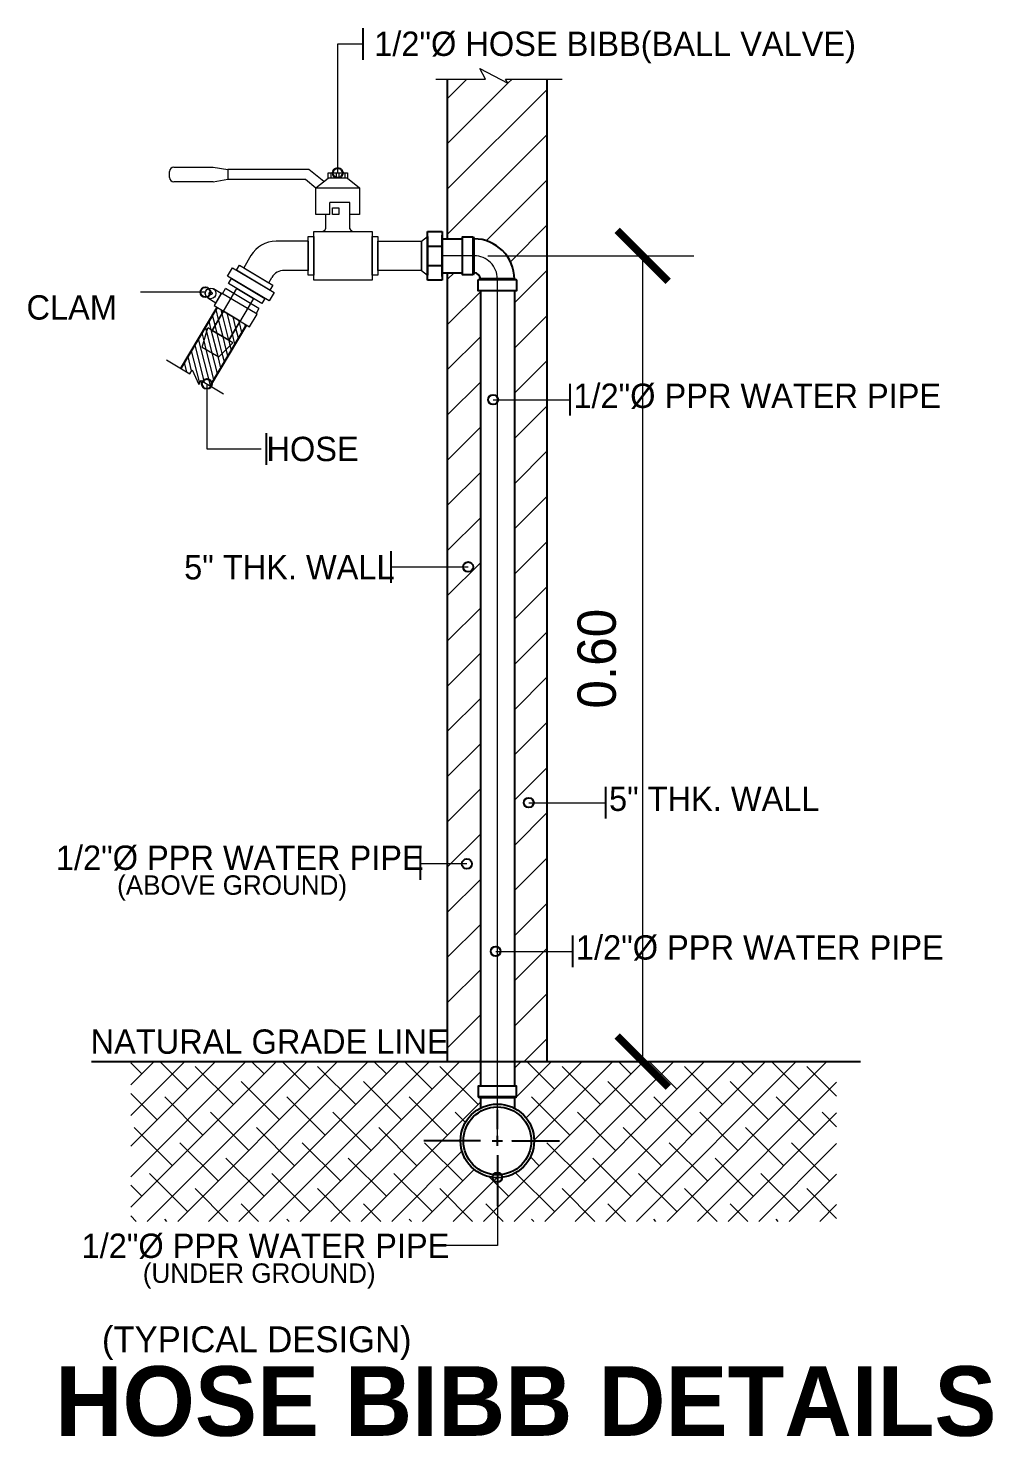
# Model space of a CAD drawing. Header units: millimetres. Extents: x 1634676 to 2568129, y -408635 to -190573.
# Drawn here: x 2538115 to 2543718, y -336573 to -328392 of the extents above; entities that cross this region are included whole.
import ezdxf
from ezdxf.enums import TextEntityAlignment as Align

# ---------------------------------------------------------------- set-up
doc = ezdxf.new("R2010")
doc.units = ezdxf.units.MM
doc.header["$MEASUREMENT"] = 0
doc.linetypes.add('HIDDEN', pattern=[0.375, 0.25, -0.125])
doc.layers.get('0').update_dxf_attribs({"lineweight": 15})
doc.layers.get('Defpoints').update_dxf_attribs({"color": 250})
for name, color, linetype in [('arrow', 5, 'Continuous'), ('AVC-DETAIL', 2, 'Continuous'), ('dim line', 1, 'Continuous'), ('TXT', 4, 'Continuous'), ('WALL', 4, 'Continuous'), ('windoor', 1, 'Continuous')]:
    doc.layers.add(name, color=color, linetype=linetype)
doc.layers.add('thin', color=250, linetype='Continuous', lineweight=5)
doc.styles.add('specs100', font='GOTHIC.TTF', dxfattribs={"height": 0.21})
doc.styles.add('SPECS75', font='GOTHIC.TTF', dxfattribs={"height": 0.15})
doc.styles.add('txt100-2', font='GOTHICB.TTF', dxfattribs={"height": 0.2})
doc.dimstyles.new('DIM75', dxfattribs={"dimtxt": 0.18, "dimasz": 0.4, "dimexe": 0.2, "dimexo": 0.1, "dimgap": 0.1, "dimtad": 1, "dimzin": 0, "dimdsep": 46, "dimtxsty": 'SPECS75', "dimblk": 'my arrow', "dimcen": 0.09, "dimclrd": 1, "dimclre": 1, "dimclrt": 3, "dimadec": 0, "dimazin": 0, "dimtfac": 1, "dimtofl": 0, "dimtmove": 0, "dimatfit": 3, "dimldrblk": 'my arrow', "dimfxl": 0.2, "dimtolj": 1, "dimtzin": 0, "dimlwd": 9, "dimlwe": 9, "dimarcsym": 0})

# ---------------------------------------------------------------- blocks, each defined once
blk = doc.blocks.new('*X113')
at = {"color": 0}
for p, q in [((60.65430399924659, 35.6227239452428), (61.14116911342932, 36.10958905942554)), ((60.7146570306036, 35.5416556203625), (61.28259046966663, 36.10958905942554)), ((60.7146570306036, 35.96591968907443), (60.85832640095471, 36.10958905942554)), ((60.7146570306036, 36.10734104531174), (60.71690504471739, 36.10958905942554)), ((60.72401182590394, 35.40958905942554), (61.42401182590394, 36.10958905942554)), ((60.78661287137474, 35.89645417360827), (60.99974775719201, 36.10958905942554)), ((61.31745083629854, 35.72018535734552), (61.63665577240523, 36.03939029345221)), ((61.31745083629854, 35.86160671358283), (61.44809396408881, 35.9922498413731)), ((61.31745083629854, 35.5787640011082), (61.71745083629853, 35.9787640011082)), ((61.44809396408881, 35.9922498413731), (61.56543318214125, 36.10958905942554)), ((61.63665577240523, 36.03939029345221), (61.70685453837856, 36.10958905942554)), ((61.71745083629854, 35.97876400110821), (61.84827589461587, 36.10958905942554)), ((61.83969725085317, 35.95958905942554), (61.98969725085318, 36.10958905942554)), ((61.98111860709049, 35.95958905942554), (62.13111860709049, 36.10958905942554)), ((62.12253996332779, 35.95958905942554), (62.17745083629855, 36.01449993239629)), ((60.86543318214125, 35.40958905942554), (61.31745083629854, 35.86160671358283)), ((61.00685453837855, 35.40958905942554), (61.31745083629854, 35.72018535734552)), ((61.41524796794224, 35.5351397765146), (61.71745083629853, 35.83734264487089)), ((61.52838505293209, 35.50685550526714), (61.71745083629853, 35.69592128863358)), ((61.71745083629855, 35.83734264487091), (61.83969725085317, 35.95958905942554)), ((61.71745083629855, 35.6959212886336), (61.98111860709049, 35.95958905942554)), ((61.7225399633278, 35.55958905942554), (62.12253996332779, 35.95958905942554)), ((61.86396131956511, 35.55958905942554), (62.17745083629855, 35.87307857615898)), ((62.00538267580242, 35.55958905942554), (62.17745083629855, 35.73165721992167)), ((61.14827589461587, 35.40958905942554), (61.31745083629854, 35.5787640011082)), ((61.28969725085317, 35.40958905942554), (61.41524796794224, 35.5351397765146)), ((61.43111860709049, 35.40958905942554), (61.52838505293209, 35.50685550526714)), ((61.57253996332779, 35.40958905942554), (61.64152213792193, 35.47857123401968)), ((61.64152213792193, 35.47857123401968), (61.71745083629853, 35.55449993239628)), ((61.7139613195651, 35.40958905942554), (61.86396131956511, 35.55958905942554)), ((61.71745083629854, 35.55449993239629), (61.7225399633278, 35.55958905942554)), ((61.85538267580242, 35.40958905942554), (62.00538267580242, 35.55958905942554)), ((61.99680403203972, 35.40958905942554), (62.14680403203973, 35.55958905942554)), ((62.13822538827704, 35.40958905942554), (62.17745083629855, 35.44881450744705)), ((62.14680403203973, 35.55958905942554), (62.17745083629855, 35.59023586368436))]:
    blk.add_line(p, q, dxfattribs=at)
blk = doc.blocks.new('_ArchTick')
at = {"color": 0, "linetype": 'ByBlock', "const_width": 0.15}
blk.add_lwpolyline([(-0.5, -0.5), (0.5, 0.5)], dxfattribs=at)
blk = doc.blocks.new('*D114')
at = {"layer": 'Defpoints', "color": 0, "transparency": 16777216}
for p in [(711.4451626836202, -651.9057152185685), (711.7575995832393, -655.0566094543273), (712.1503816223876, -655.0566094543273)]:
    blk.add_point(p, dxfattribs=at)
at = {"layer": 'WALL', "color": 1, "lineweight": 9, "transparency": 16777216}
for p, q in [((711.5451626836202, -651.9057152185685), (712.3503816223877, -651.9057152185685)), ((712.1503816223876, -651.9057152185685), (712.1503816223876, -655.0566094543273)), ((711.8575995832393, -655.0566094543273), (712.3503816223877, -655.0566094543273))]:
    blk.add_line(p, q, dxfattribs=at)
at = {"layer": 'WALL', "color": 1, "lineweight": 9, "transparency": 16777216, "xscale": 0.2, "yscale": 0.2, "zscale": 0.2}
for p, rotation in [((712.1503816223876, -651.9057152185685), 90), ((712.1503816223876, -655.0566094543273), 270)]:
    blk.add_blockref('_ArchTick', p, dxfattribs=dict(at, rotation=rotation))
at = {"layer": 'WALL', "color": 3, "transparency": 16777216, "insert": (711.9716086788119, -653.4811623364478), "char_height": 0.15, "attachment_point": 5, "rotation": 90, "style": 'SPECS75'}
blk.add_mtext('\\A1;0.60', dxfattribs=at)
blk = doc.blocks.new('my arrow')
at = {"layer": 'arrow'}
blk.add_line((-0.25, 0), (0.25, 0), dxfattribs=at)
at = {"layer": 'dim line'}
blk.add_line((-0.5, 0), (0.5, 0), dxfattribs=at)
blk = doc.blocks.new('DFDSHDFSHDFSH')
at = {"layer": 'thin'}
h = blk.add_hatch(dxfattribs=at)
h.set_pattern_fill('ANSI31', color=256)
h.set_pattern_definition([(45, (0, -0.5841985328886494), (-0.08838834764831843, 0.08838834764831845), [])])
h.paths.add_polyline_path([(711.7765894223107, -654.6256328055662), (711.6485438603615, -654.6256328055662), (711.6485438603615, -655.0566094543273), (711.7765894223107, -655.0566094543273)])
h.paths.add_polyline_path([(711.5156149866747, -652.0426319584665), (711.5073069320689, -652.0426319584665), (711.5073069320689, -652.0000947188865), (711.5155954136886, -651.9961162477092, 0.3911828655622489), (711.4916783943777, -651.9721992283979), (711.4876999231999, -651.9804877100177), (711.4451626836202, -651.9804877100177), (711.4451626836202, -651.9721796554121), (711.3875694247253, -651.9721796554121), (711.3875694247253, -653.1221886181667), (711.4486139642206, -653.1221886181667, -1), (711.487223363911, -653.1221886181665, -1), (711.4486139642206, -653.1221886181667), (711.3875694247253, -653.1221886181667), (711.3875694247253, -654.283540425717), (711.4434983994505, -654.283540425717, -1), (711.4821077991409, -654.283540425717, -1), (711.4434983994505, -654.283540425717), (711.3875694247253, -654.283540425717), (711.3875694247253, -655.0566094543273), (711.5156149866747, -655.0566094543273)])
h.paths.add_polyline_path([(711.7765894223107, -654.0443059497146), (711.7242511284791, -654.0443059497146, -1), (711.6856417287887, -654.0443059497145, -1), (711.7242511284791, -654.0443059497146), (711.7765894223107, -654.0443059497146), (711.7765894223107, -652.468267060343), (711.6485438603613, -652.468267060343), (711.6485438603615, -654.6256328055662), (711.7765894223107, -654.6256328055662)])
h.paths.add_polyline_path([(711.7765894223107, -651.2146523695702), (711.6145626592946, -651.2146523695703), (711.6236724747068, -651.2311012735811), (711.5129687125847, -651.1727830480943), (711.5361569924743, -651.2146523695702), (711.3875694247253, -651.2146523695702), (711.3875694247253, -651.8392507817248), (711.4451626836202, -651.8392507817248), (711.4451626836202, -651.8309427271193), (711.4876999231999, -651.8309427271193), (711.4916893052163, -651.8392539396527, -0.4105130442423515), (711.6485407024338, -651.9961053368706), (711.6568519149673, -652.0000947188865), (711.6568519149673, -652.0426319584665), (711.6485438603613, -652.0426319584665), (711.6485438603613, -652.468267060343), (711.7765894223107, -652.468267060343)])
h = blk.add_hatch(dxfattribs=at)
h.set_pattern_fill('ANSI38', color=256, scale=0.0266295416866226, style=0)
h.set_pattern_definition([(44.99999999999999, (710.4854162064588, -655.6815371792136), (-0.05978502618313968, 0.05978502618313967), []), (135, (710.4854162064588, -655.6815371792136), (-0.179355078549419, 0.05978502618313968), [0.2113719871375668, -0.1268231922825401])])
edge = h.paths.add_edge_path()
edge.add_line((712.9090227080767, -655.0566094543271), (711.6485438603615, -655.0566094543271))
edge.add_line((711.6485438603615, -655.0566094543271), (711.6485438603615, -655.1523182441796))
edge.add_line((711.6485438603615, -655.1523182441796), (711.6568519155903, -655.1523182441796))
edge.add_line((711.6568519155903, -655.1523182441796), (711.6568519155903, -655.194855484114))
edge.add_line((711.6568519155903, -655.194855484114), (711.6485438603615, -655.1988433506236))
edge.add_line((711.6485438603615, -655.1988433506236), (711.6485438603615, -655.2390259477929))
edge.add_arc((711.582079423518, -655.3667768288492), 0.1440062810282106, 1.3568524082074873e-10, 62.51357399815129, ccw=False)
edge.add_arc((711.5820794235182, -655.3667768288487), 0.1440062810280551, 269.99999999995475, 359.99999999995475, ccw=False)
edge.add_line((711.582079423518, -655.5107831098768), (711.582079423518, -655.621557172206))
edge.add_line((711.582079423518, -655.621557172206), (711.582079423518, -655.6815371792135))
edge.add_line((711.582079423518, -655.6815371792135), (712.9090227080767, -655.6815371792135))
edge.add_line((712.9090227080767, -655.6815371792135), (712.9090227080767, -655.0566094543271))
edge = h.paths.add_edge_path()
edge.add_line((711.5156149866747, -655.2390259477929), (711.5156149866747, -655.1988433506237))
edge.add_line((711.5156149866747, -655.1988433506237), (711.5073069314458, -655.194855484114))
edge.add_line((711.5073069314458, -655.194855484114), (711.5073069314458, -655.1523182441796))
edge.add_line((711.5073069314458, -655.1523182441796), (711.5156149866747, -655.1523182441796))
edge.add_line((711.5156149866747, -655.1523182441796), (711.5156149866747, -655.0566094543271))
edge.add_line((711.5156149866747, -655.0566094543271), (710.1484837993165, -655.0566094543271))
edge.add_line((710.1484837993165, -655.0566094543271), (710.1484837993165, -655.6815371792136))
edge.add_line((710.1484837993165, -655.6815371792136), (711.582079423518, -655.6815371792136))
edge.add_line((711.582079423518, -655.6815371792136), (711.582079423518, -655.557627980784))
edge.add_line((711.582079423518, -655.557627980784), (711.582079423518, -655.5218605161098))
edge.add_line((711.582079423518, -655.5218605161098), (711.582079423518, -655.5107831098768))
edge.add_arc((711.582079423518, -655.3667768288489), 0.1440062810279414, 180, 270, ccw=False)
edge.add_arc((711.5820794235182, -655.3667768288492), 0.1440062810281688, 117.48642600184871, 179.9999999998643, ccw=False)
at = {"layer": 'AVC-DETAIL'}
blk.add_line((709.9948832870334, -655.0566094543273), (713.0029879514351, -655.0566094543273), dxfattribs=at)
at = {"layer": 'AVC-DETAIL', "color": 8, "linetype": 'HIDDEN', "ltscale": 0.0025}
for p, q in [((711.582079423518, -655.3224672039173), (711.582079423518, -655.2449253602867)), ((711.5156149861206, -655.366776828849), (711.2940668614623, -655.366776828849)), ((711.5621400922987, -655.366776828849), (711.6020187547374, -655.366776828849)), ((711.582079423518, -655.3867161600682), (711.582079423518, -655.3468374976297)), ((711.6374664546827, -655.366776828849), (711.8257823606424, -655.366776828849)), ((711.582079423518, -655.4221638600135), (711.582079423518, -655.6215571722062))]:
    blk.add_line(p, q, dxfattribs=at)
at = {"layer": 'thin'}
for p, q in [((710.9579730247846, -651.0772607329843), (711.0579403021021, -651.0772607329843)), ((710.9579730247846, -651.5814871110705), (710.9579730247846, -651.0772607329843)), ((711.5361569924743, -651.2146523695702), (711.5129687125847, -651.1727830480943)), ((711.5129687125847, -651.1727830480943), (711.6236724747068, -651.2311012735811)), ((711.3409295218804, -651.2146523695702), (711.5361569924743, -651.2146523695702)), ((711.6145626592947, -651.2146523695703), (711.8354470683684, -651.2146523695702)), ((711.6236724747068, -651.2311012735811), (711.6145626592945, -651.2146523695702)), ((710.3001507534415, -651.5987952896818), (710.3001507534415, -651.5760074827652)), ((710.3172416086013, -651.5589166275723), (710.4710593053048, -651.5589166275723)), ((710.4710593053048, -651.5589166275723), (710.5280288226073, -651.568411547119)), ((710.5280288226073, -651.568411547119), (710.5280288226073, -651.6063912253169)), ((710.5280288226073, -651.568411547119), (710.5280288226073, -651.6063912253169)), ((710.8453082865734, -651.568411547119), (710.5280288226073, -651.568411547119)), ((710.9028358388944, -651.6156037991332), (710.8453082865734, -651.568411547119)), ((710.9199933465977, -651.6018777930014), (710.9199933465977, -651.5814871110705)), ((710.9199933465977, -651.5814871110705), (710.9959527029714, -651.5814871110705)), ((710.9303788294064, -651.5814871110705), (710.9303788294064, -651.6018777930014)), ((710.9519717805135, -651.5814871110705), (710.9519717805135, -651.6018777930014)), ((710.9623572633221, -651.5814871110705), (710.9623572633221, -651.6018777930014)), ((710.9855672201628, -651.5814871110705), (710.9855672201628, -651.6018777930014)), ((710.9959527029714, -651.5814871110705), (710.9959527029714, -651.6018777930014)), ((710.4710593053048, -651.6158861448637), (710.3172416086013, -651.6158861448637)), ((710.4710593053048, -651.6158861448637), (710.5280288226073, -651.6063912253169)), ((710.5280288226073, -651.6063912253169), (710.8317232553378, -651.6063912253169)), ((710.8317232553378, -651.6063912253169), (710.872518748853, -651.6398574711994)), ((710.872518748853, -651.6398574711994), (710.9199933465977, -651.6018777930014)), ((710.9959527029714, -651.6018777930014), (710.9199933465977, -651.6018777930014)), ((710.9959527029714, -651.6018777930014), (711.0434273007161, -651.6398574711994)), ((710.872518748853, -651.6398574711994), (711.0434273007161, -651.6398574711994)), ((710.872518748853, -651.7443015862356), (710.872518748853, -651.6398574711994)), ((711.0434273007161, -651.6398574711994), (711.0434273007161, -651.7443015862356)), ((710.9271519771411, -651.7443015862356), (710.872518748853, -651.7443015862356)), ((710.9104984270399, -651.7443015862356), (710.9104984270399, -651.8002460089973)), ((711.0054476225291, -651.6968269884908), (710.9271519771411, -651.6968269884908)), ((710.9271519771411, -651.7443015862356), (710.9271519771411, -651.6968269884908)), ((711.0054476225291, -651.8002460089973), (711.0054476225291, -651.6968269884908)), ((711.0434273007161, -651.7443015862356), (711.0054476225291, -651.7443015862356)), ((710.8415853621254, -651.8487457012716), (710.7164805953154, -651.8487457012716)), ((710.8415853621254, -651.9816745749588), (710.8415853621254, -651.829755862178)), ((710.8415853621254, -651.829755862178), (710.864373169064, -651.829755862178)), ((710.8415853621254, -651.8487457012716), (710.8415853621254, -651.9626847358654)), ((710.864373169064, -652.0006644140523), (710.864373169064, -651.8107660230736)), ((710.864373169064, -651.8107660230736), (711.0922512382298, -651.8107660230736)), ((710.864373169064, -651.829755862178), (710.864373169064, -651.9816745749588)), ((710.864373169064, -651.9626847358654), (710.864373169064, -651.8487457012716)), ((711.0922512382298, -651.8107660230736), (711.0922512382298, -652.0006644140523)), ((711.0922512382298, -651.9816745749588), (711.0922512382298, -651.829755862178)), ((711.0922512382298, -651.829755862178), (711.1150390451684, -651.829755862178)), ((711.0922512382298, -651.8487457012716), (711.0922512382298, -651.9626847358654)), ((711.1150390451684, -651.829755862178), (711.1150390451684, -651.9816745749588)), ((711.1150390451684, -651.9626847358654), (711.1150390451684, -651.8487457012716)), ((711.1150390451684, -651.8487457012716), (711.2859475970315, -651.8487457012716)), ((711.2859475970315, -651.8487457012716), (711.3087354039259, -651.829755862178)), ((711.2859475970315, -651.8487457012716), (711.2859475970315, -651.9626847358654)), ((711.2859475970315, -651.9626847358654), (711.2859475970315, -651.8487457012716)), ((710.6185595237608, -651.9044304025701), (710.5900168619133, -651.952408430556)), ((711.4876999231999, -651.9057152185685), (711.3657049212284, -651.9057152185685)), ((710.5263075269494, -651.9852148909431), (710.5457256380372, -651.9525745337548)), ((710.5457256380372, -651.9525745337548), (710.7089274239784, -652.0496650892815)), ((710.5620458166535, -651.9622835893098), (710.5736966832969, -651.9426993750012)), ((710.692607245362, -652.0399560337266), (710.5620458166535, -651.9622835893098)), ((710.5736966832969, -651.9426993750012), (710.7042581120501, -652.0203718194181)), ((710.5900168619133, -651.952408430556), (710.687937933434, -652.0106627638631)), ((710.8415853621254, -651.9626847358654), (710.7488774073554, -651.9626847358654)), ((711.2859475970315, -651.9626847358654), (711.1150390451684, -651.9626847358654)), ((711.2859475970315, -651.9626847358654), (711.3087354039259, -651.9816745749588)), ((710.6895093128464, -652.0823054464586), (710.5263075269494, -651.9852148909431)), ((710.5309768388778, -652.0145081608064), (710.5426277055217, -651.994923946498)), ((710.6615382675864, -652.0921806052123), (710.5309768388778, -652.0145081608064)), ((710.5426277055217, -651.994923946498), (710.6731891342745, -652.0725963909038)), ((710.687937933434, -652.0106627638631), (710.699916871597, -651.9905270865007)), ((710.7042581120501, -652.0203718194181), (710.692607245362, -652.0399560337266)), ((710.864373169064, -651.9816745749588), (710.8415853621254, -651.9816745749588)), ((711.0922512382298, -652.0006644140523), (710.864373169064, -652.0006644140523)), ((711.1150390451684, -651.9816745749588), (711.0922512382298, -651.9816745749588)), ((711.582079423518, -655.366776828849), (711.582079423518, -651.996106852676)), ((710.440441078192, -652.0479793845177), (710.1861226682499, -652.0479793845176)), ((710.4501347710428, -652.0705421288799), (710.4811431103299, -652.0889893344287)), ((710.4665266405397, -652.1971280578242), (710.563617196066, -652.0339262719052)), ((710.5025030325396, -652.053084941526), (710.4714946932526, -652.0346377359773)), ((710.5035950609031, -652.051249325532), (710.4744678942498, -652.1002098613144)), ((710.4811431103299, -652.0889893344287), (710.5025030325396, -652.053084941526)), ((710.6423165789402, -652.133776297724), (710.503595060888, -652.0512493255297)), ((710.5076751055461, -652.0536765894235), (710.5193259722342, -652.0340923751149)), ((710.6498874009429, -652.1117648195318), (710.5193259722342, -652.0340923751149)), ((710.6288979104423, -652.0727624941136), (710.5318073549159, -652.2359642800326)), ((710.563617196066, -652.0339262719052), (710.6288979104423, -652.0727624941136)), ((710.6731891342745, -652.0725963909038), (710.6615382675864, -652.0921806052123)), ((710.7089274239784, -652.0496650892815), (710.6895093128464, -652.0823054464586)), ((710.5111882960807, -652.1220552363045), (710.4665266405397, -652.1971280578242)), ((710.4744678942498, -652.1002098613144), (710.6131894122888, -652.1827368335031)), ((710.5764690104573, -652.1608914585129), (710.5111882960807, -652.1220552363045)), ((710.6498874009429, -652.1117648195318), (710.638236534299, -652.1313490338403)), ((710.4276904183201, -652.2624087721897), (710.4502064619675, -652.1874190022693)), ((710.5481275334881, -652.2456733355765), (710.4502064619675, -652.1874190022693)), ((710.5318073549159, -652.2359642800326), (710.5764690104573, -652.1608914585129)), ((710.6131894122888, -652.1827368335031), (710.6423165789421, -652.1337762977208)), ((710.5318073549159, -652.2359642800326), (710.4665266405397, -652.1971280578242)), ((710.4665266405397, -652.1971280578242), (710.5318073549159, -652.2359642800326)), ((710.4276904183201, -652.2624087721897), (710.4929711326964, -652.3012449943981)), ((710.4929711326964, -652.3012449943981), (710.5481275334881, -652.2456733355765)), ((710.2886809433753, -652.3129050378353), (710.3794685590133, -652.3669155989498)), ((710.3794685590133, -652.3669155989498), (710.3889053355298, -652.3510531005172)), ((710.3889053355298, -652.3510531005172), (710.4147050626494, -652.4093546869168)), ((710.4147050626494, -652.4093546869168), (710.4241418211265, -652.3934922188813)), ((710.4241418211265, -652.3934922188813), (710.5106061845929, -652.4449308292852)), ((710.4461379291479, -652.4065779479095), (710.4461379291479, -652.6608963578515)), ((711.5655528392521, -652.468267060343), (711.8671433908378, -652.468267060343)), ((710.4461379291479, -652.6608963578515), (710.6588172330319, -652.6608963578515)), ((711.1663281124802, -653.1221886181667), (711.4679186640659, -653.1221886181667)), ((711.704946428634, -654.0443059497146), (712.0065369802197, -654.0443059497146)), ((711.4628030992957, -654.283540425717), (711.2818376153457, -654.2835404257171)), ((711.5756741625848, -654.6256328055662), (711.8772647141706, -654.6256328055662)), ((711.5820794235179, -655.5092529526131), (711.582079423518, -655.7761789260519)), ((711.582079423518, -655.7761789260519), (711.3694001196335, -655.7761789260519))]:
    blk.add_line(p, q, dxfattribs=at)
for points in [[(710.9379513752732, -651.7443015862353), (710.9379513752732, -651.7181002807492), (710.9616137923731, -651.7181002807492), (710.9616137923731, -651.7443015862353)], [(710.4665266405397, -652.1971280578241), (710.5318073549159, -652.2359642800326), (710.5764690104571, -652.1608914585129), (710.5111882960807, -652.1220552363046)]]:
    blk.add_lwpolyline(points, close=True, dxfattribs=at)
for radius in [0.02088882300765858, 0.005934342111124846]:
    blk.add_circle((710.4608147321255, -652.0525899324286), radius, dxfattribs=at)
for centre, radius, start, end in [((710.3172416086013, -651.5760074827652), 0.01709085518808493, 90, 180), ((710.3172416086013, -651.5987952896818), 0.01709085518808493, 180, 270), ((710.8932993845062, -651.7920188203614), 0.01906551065514665, 280.4843915941432, 334.4358065891725), ((711.0226466650632, -651.7920188203614), 0.01906551065514665, 205.5641934108275, 259.5156084058568), ((710.7164805953154, -651.9626847358654), 0.1139390345872329, 90, 149.2511160150093), ((711.4916877894109, -651.9961068526757), 0.09039163410716355, 359.9999999998559, 90), ((710.7488774073554, -652.0196542531569), 0.05696951729361643, 90, 149.2511160150093)]:
    blk.add_arc(centre, radius, start, end, dxfattribs=at)
at = {"layer": 'WALL'}
for p, q in [((711.0579403021021, -651.1391155811651), (711.0579403021021, -651.0154058848035)), ((711.3875694247253, -651.8392507817248), (711.3875694247253, -651.2146523695702)), ((711.7765894223107, -655.0566094543273), (711.7765894223107, -651.2146523695702)), ((711.3875694247253, -655.0566094543273), (711.3875694247253, -651.9721796554121)), ((711.8671433908378, -652.5301219085238), (711.8671433908378, -652.4064122121622)), ((710.6791179748421, -652.7227512060323), (710.6791179748421, -652.5990415096707)), ((711.1663281124802, -653.1840434663475), (711.1663281124802, -653.0603337699858)), ((712.0065369802197, -654.1061607978954), (712.0065369802197, -653.9824511015338)), ((711.2818376153457, -654.3453952738979), (711.2818376153457, -654.2216855775363)), ((711.8772647141706, -654.687487653747), (711.8772647141706, -654.5637779573854))]:
    blk.add_line(p, q, dxfattribs=at)
for centre in [(710.9579730247845, -651.5814871110704), (710.4404410781918, -652.0479793845176), (710.4461379291478, -652.4065779479093), (711.565552839252, -652.4682670603429), (711.4679186640658, -653.1221886181665), (711.7049464286339, -654.0443059497145), (711.4628030992957, -654.283540425717), (711.5756741625847, -654.625632805566), (711.5820794235179, -655.5092529526131)]:
    blk.add_circle(centre, 0.01930469984517913, dxfattribs=at)
at = {"layer": 'windoor'}
for p, q in [((711.3087354039259, -651.8107660230736), (711.3657049212284, -651.8107660230736)), ((711.3087354039259, -652.0006644140523), (711.3087354039259, -651.8107660230736)), ((711.3087354039259, -651.829755862178), (711.3087354039259, -651.9816745749588)), ((711.3657049212284, -651.8107660230736), (711.3657049212284, -652.0006644140523)), ((711.3657049212284, -651.9864220347378), (711.3657049212284, -651.8250084023992)), ((711.3657049212284, -651.8392507817248), (711.4451626836202, -651.8392507817248)), ((711.4876999231999, -651.9804877100177), (711.4876999231999, -651.8309427271193)), ((711.4876999231999, -651.8309427271193), (711.4916877894109, -651.8392507817249)), ((711.4916877894109, -651.9721796554121), (711.4916877894109, -651.8392507817249)), ((711.3087354039259, -651.8675968520373), (711.3657049212284, -651.8675968520373)), ((711.3087354039259, -651.9438335850884), (711.3657049212284, -651.9438335850884)), ((711.3657049212284, -652.0006644140523), (711.3087354039259, -652.0006644140523)), ((711.3657049212284, -651.9721796554121), (711.4451626836202, -651.9721796554121)), ((711.4916877894109, -651.9721796554121), (711.4876999231999, -651.9804877100177)), ((711.5073069320689, -652.0000947188865), (711.5156149866747, -651.9961068526759)), ((711.6568519149673, -652.0000947188865), (711.5073069320689, -652.0000947188865)), ((711.6485438603615, -651.9961068526759), (711.5156149866747, -651.9961068526759)), ((711.6485438603615, -651.9961068526759), (711.6568519149673, -652.0000947188865)), ((711.5156149866747, -652.0433915520304), (711.5156149866747, -655.0607085349205)), ((711.6485438603613, -652.0433915520304), (711.6485438603615, -655.0566094543273)), ((710.3446845740433, -652.3462221992916), (710.4867080281784, -652.1074916529777)), ((710.6009492783154, -652.1754550418398), (710.4589258241798, -652.4141855881536)), ((711.5156149866747, -655.0566094543273), (711.5156149866747, -655.1523182441797)), ((711.6485438603615, -655.0566094543273), (711.6485438603615, -655.1523182441797)), ((711.6568519155903, -655.194855484114), (711.5073069314458, -655.194855484114)), ((711.5073069314458, -655.194855484114), (711.5156149861206, -655.1988433503578)), ((711.6485438609157, -655.1988433503578), (711.5156149861206, -655.1988433503578)), ((711.5156149866747, -655.2006157353552), (711.5156149866747, -655.239025947793)), ((711.6485438609157, -655.1988433503578), (711.6568519155903, -655.194855484114)), ((711.6485438603615, -655.2006157353552), (711.6485438603615, -655.239025947793))]:
    blk.add_line(p, q, dxfattribs=at)
for points in [[(711.4876999231999, -651.9804877100177), (711.4451626836202, -651.9804877100177), (711.4451626836202, -651.8309427271193), (711.4876999231999, -651.8309427271193)], [(711.6568519149673, -652.0000947188865), (711.6568519149673, -652.0426319584665), (711.5073069320689, -652.0426319584665), (711.5073069320689, -652.0000947188865)], [(711.6568519155903, -655.194855484114), (711.6568519155903, -655.1523182441797), (711.5073069314458, -655.1523182441797), (711.5073069314458, -655.194855484114)]]:
    blk.add_lwpolyline(points, dxfattribs=at)
for radius in [0.1440062810279638, 0.1329288747950425]:
    blk.add_circle((711.582079423518, -655.366776828849), radius, dxfattribs=at)
for radius in [0.1578530375036742, 0.02492416381637038]:
    blk.add_arc((711.490690822858, -651.9971038192285), radius, 0, 90, dxfattribs=at)
at = {"layer": 'thin', "xscale": 0.1898983909787408, "yscale": 0.1898983909787408, "zscale": 0.1898983909787408, "rotation": 59.2511160149644}
blk.add_blockref('*X113', (710.3430142090642, -665.7608627343476), dxfattribs=at)
at = {"style": 'txt100-2'}
blk.add_text('HOSE BIBB DETAILS', height=0.2722381739804992, dxfattribs=at).set_placement((711.6936013704654, -656.3842314322607), align=Align.MIDDLE_CENTER)
at = {"layer": 'TXT', "style": 'specs100'}
for s, height, p in [('1/2"%%C HOSE BIBB(BALL VALVE)', 0.09516085803280858, (711.1005895842208, -651.0763173471411)), ('CLAM', 0.09516085803280858, (709.7406451853061, -652.1075184411521)), ('1/2"%%C PPR WATER PIPE ', 0.09516085803280858, (711.8795169473059, -652.4529277272289)), ('HOSE', 0.09516085803280858, (710.6791179748421, -652.6608963578515)), ('5" THK. WALL', 0.09516085803280858, (710.3571270139245, -653.1235391831792)), ('5" THK. WALL', 0.09516085803280858, (712.0189105366878, -654.0289666166005)), ('1/2"%%C PPR WATER PIPE ', 0.09516085803280858, (709.8556449727084, -654.2594433033595)), ('(ABOVE GROUND)', 0.07612868642624687, (710.0950292720829, -654.3664538661473)), ('1/2"%%C PPR WATER PIPE ', 0.09516085803280858, (711.8896382706387, -654.6102934724521)), ('NATURAL GRADE LINE', 0.09516085803280858, (709.9914010777642, -654.9786770088778)), ('1/2"%%C PPR WATER PIPE ', 0.09516085803280858, (709.9561363082502, -655.7771274237751)), ('(UNDER GROUND)', 0.07612868642624687, (710.1955206076246, -655.8841379865629)), ('(TYPICAL DESIGN)', 0.1012165489985328, (710.0356554076259, -656.142665384029))]:
    blk.add_text(s, height=height, dxfattribs=at).set_placement(p, align=Align.MIDDLE_LEFT)
at = {"layer": 'WALL'}
dim = blk.add_linear_dim(base=(712.1503816223876, -655.0566094543273), p1=(711.4451626836202, -651.9057152185685), p2=(711.7575995832393, -655.0566094543273), angle=90, text='0.60', dimstyle='DIM75', override={"dimasz": 0.2, "dimblk1": 'ArchTick', "dimblk2": 'ArchTick', "dimsah": 1}, dxfattribs=at)
dim.commit()
dim.dimension.update_dxf_attribs({"geometry": '*D114', "text_midpoint": (711.9716086788119, -653.4811623364478)})

msp = doc.modelspace()

# ---------------------------------------------------------------- block references
at = {"layer": 'WALL', "xscale": 1485, "yscale": 1485, "zscale": 1485}
msp.add_blockref('DFDSHDFSHDFSH', (1484140.846424356, 638365.810166313), dxfattribs=at)

doc.saveas('drawing.dxf')
